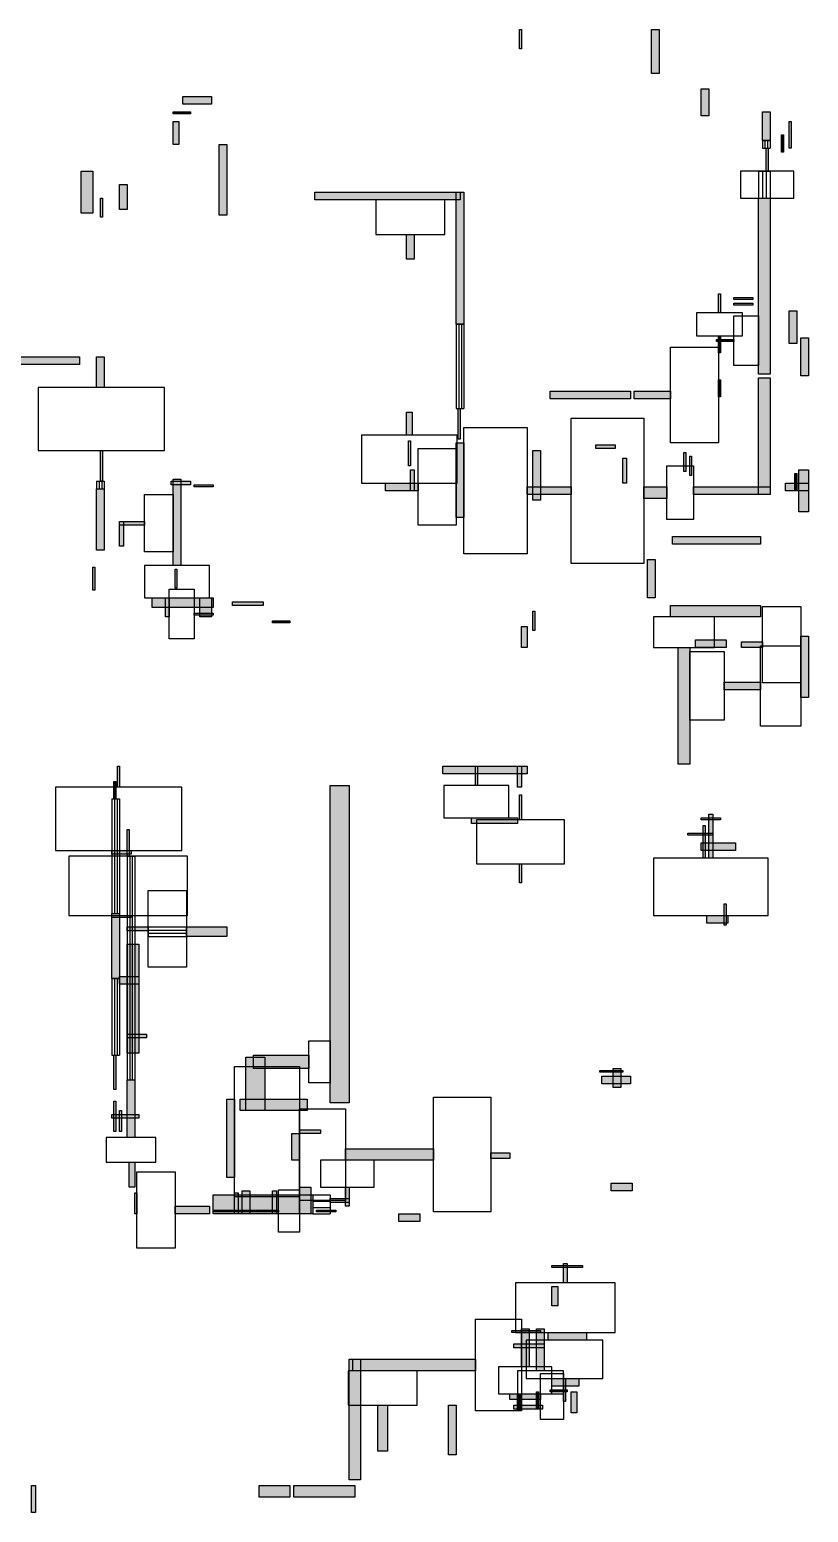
# Model space of a CAD drawing. Header units: centimetres. Extents: x 6 to 3712, y 30 to 3172.
# Drawn here: x 2186 to 3712, y 82 to 2989 of the extents above; entities that cross this region are included whole.
import ezdxf

# ---------------------------------------------------------------- set-up
doc = ezdxf.new("R2010")
doc.units = ezdxf.units.CM
for name, color, linetype in [('DOORZONE', 2, 'Continuous'), ('WALL', 7, 'Continuous'), ('WINDOW', 5, 'Continuous')]:
    doc.layers.add(name, color=color, linetype=linetype)

msp = doc.modelspace()

# ---------------------------------------------------------------- hatches: boundary and pattern name
at = {"layer": 'WALL'}
h = msp.add_hatch(color=256, dxfattribs=at)
h.dxf.hatch_style = 1
h.paths.add_polyline_path([(3146.25, 2988.75), (3150, 2988.75), (3150, 2951.25), (3146.25, 2951.25)])
h = msp.add_hatch(color=256, dxfattribs=at)
h.dxf.hatch_style = 1
h.paths.add_polyline_path([(3405, 2988.75), (3420, 2988.75), (3420, 2902.5), (3405, 2902.5)])
h = msp.add_hatch(color=256, dxfattribs=at)
h.dxf.hatch_style = 1
h.paths.add_polyline_path([(2486.25, 2857.5), (2542.5, 2857.5), (2542.5, 2842.5), (2486.25, 2842.5)])
h = msp.add_hatch(color=256, dxfattribs=at)
h.dxf.hatch_style = 1
h.paths.add_polyline_path([(3502.5, 2872.5), (3517.5, 2872.5), (3517.5, 2820), (3502.5, 2820)])
h = msp.add_hatch(color=256, dxfattribs=at)
h.dxf.hatch_style = 1
h.paths.add_polyline_path([(2467.5, 2827.5), (2501.25, 2827.5), (2501.25, 2823.75), (2467.5, 2823.75)])
h = msp.add_hatch(color=256, dxfattribs=at)
h.dxf.hatch_style = 1
h.paths.add_polyline_path([(3622.5, 2827.5), (3637.5, 2827.5), (3637.5, 2771.25), (3622.5, 2771.25)])
h = msp.add_hatch(color=256, dxfattribs=at)
h.dxf.hatch_style = 1
h.paths.add_polyline_path([(2467.5, 2808.75), (2478.75, 2808.75), (2478.75, 2763.75), (2467.5, 2763.75)])
h = msp.add_hatch(color=256, dxfattribs=at)
h.dxf.hatch_style = 1
h.paths.add_polyline_path([(3675, 2808.75), (3678.75, 2808.75), (3678.75, 2756.25), (3675, 2756.25)])
h = msp.add_hatch(color=256, dxfattribs=at)
h.dxf.hatch_style = 1
h.paths.add_polyline_path([(2557.5, 2763.75), (2572.5, 2763.75), (2572.5, 2625), (2557.5, 2625)])
h = msp.add_hatch(color=256, dxfattribs=at)
h.dxf.hatch_style = 1
h.paths.add_polyline_path([(3660, 2782.5), (3663.75, 2782.5), (3663.75, 2748.75), (3660, 2748.75)])
h = msp.add_hatch(color=256, dxfattribs=at)
h.dxf.hatch_style = 1
h.paths.add_polyline_path([(3630, 2756.25), (3633.75, 2756.25), (3633.75, 2711.25), (3630, 2711.25)])
h = msp.add_hatch(color=256, dxfattribs=at)
h.dxf.hatch_style = 1
h.paths.add_polyline_path([(2287.5, 2711.25), (2310, 2711.25), (2310, 2628.75), (2287.5, 2628.75)])
h = msp.add_hatch(color=256, dxfattribs=at)
h.dxf.hatch_style = 1
h.paths.add_polyline_path([(2362.5, 2685), (2377.5, 2685), (2377.5, 2636.25), (2362.5, 2636.25)])
h = msp.add_hatch(color=256, dxfattribs=at)
h.dxf.hatch_style = 1
h.paths.add_polyline_path([(2325, 2658.75), (2328.75, 2658.75), (2328.75, 2621.25), (2325, 2621.25)])
h = msp.add_hatch(color=256, dxfattribs=at)
h.dxf.hatch_style = 1
h.paths.add_polyline_path([(2745, 2670), (3030, 2670), (3030, 2655), (2745, 2655)])
h = msp.add_hatch(color=256, dxfattribs=at)
h.dxf.hatch_style = 1
h.paths.add_polyline_path([(3022.5, 2670), (3037.5, 2670), (3037.5, 2411.25), (3022.5, 2411.25)])
h = msp.add_hatch(color=256, dxfattribs=at)
h.dxf.hatch_style = 1
h.paths.add_polyline_path([(3615, 2658.75), (3637.5, 2658.75), (3637.5, 2313.75), (3615, 2313.75)])
h = msp.add_hatch(color=256, dxfattribs=at)
h.dxf.hatch_style = 1
h.paths.add_polyline_path([(2925, 2587.5), (2940, 2587.5), (2940, 2538.75), (2925, 2538.75)])
h = msp.add_hatch(color=256, dxfattribs=at)
h.dxf.hatch_style = 1
h.paths.add_polyline_path([(3536.25, 2471.25), (3540, 2471.25), (3540, 2433.75), (3536.25, 2433.75)])
h = msp.add_hatch(color=256, dxfattribs=at)
h.dxf.hatch_style = 1
h.paths.add_polyline_path([(3566.25, 2463.75), (3603.75, 2463.75), (3603.75, 2460), (3566.25, 2460)])
h = msp.add_hatch(color=256, dxfattribs=at)
h.dxf.hatch_style = 1
h.paths.add_polyline_path([(3566.25, 2452.5), (3603.75, 2452.5), (3603.75, 2448.75), (3566.25, 2448.75)])
h = msp.add_hatch(color=256, dxfattribs=at)
h.dxf.hatch_style = 1
h.paths.add_polyline_path([(3675, 2437.5), (3690, 2437.5), (3690, 2373.75), (3675, 2373.75)])
h = msp.add_hatch(color=256, dxfattribs=at)
h.dxf.hatch_style = 1
h.paths.add_polyline_path([(3536.25, 2388.75), (3540, 2388.75), (3540, 2355), (3536.25, 2355)])
h = msp.add_hatch(color=256, dxfattribs=at)
h.dxf.hatch_style = 1
h.paths.add_polyline_path([(3697.5, 2385), (3712.5, 2385), (3712.5, 2310), (3697.5, 2310)])
h = msp.add_hatch(color=256, dxfattribs=at)
h.dxf.hatch_style = 1
h.paths.add_polyline_path([(3532.5, 2381.25), (3566.25, 2381.25), (3566.25, 2377.5), (3532.5, 2377.5)])
h = msp.add_hatch(color=256, dxfattribs=at)
h.dxf.hatch_style = 1
h.paths.add_polyline_path([(2126.25, 2347.5), (2283.75, 2347.5), (2283.75, 2332.5), (2126.25, 2332.5)])
h = msp.add_hatch(color=256, dxfattribs=at)
h.dxf.hatch_style = 1
h.paths.add_polyline_path([(2317.5, 2347.5), (2332.5, 2347.5), (2332.5, 2287.5), (2317.5, 2287.5)])
h = msp.add_hatch(color=256, dxfattribs=at)
h.dxf.hatch_style = 1
h.paths.add_polyline_path([(3536.25, 2302.5), (3540, 2302.5), (3540, 2268.75), (3536.25, 2268.75)])
h = msp.add_hatch(color=256, dxfattribs=at)
h.dxf.hatch_style = 1
h.paths.add_polyline_path([(3615, 2306.25), (3637.5, 2306.25), (3637.5, 2077.5), (3615, 2077.5)])
h = msp.add_hatch(color=256, dxfattribs=at)
h.dxf.hatch_style = 1
h.paths.add_polyline_path([(3206.25, 2280), (3363.75, 2280), (3363.75, 2265), (3206.25, 2265)])
h = msp.add_hatch(color=256, dxfattribs=at)
h.dxf.hatch_style = 1
h.paths.add_polyline_path([(3371.25, 2280), (3442.5, 2280), (3442.5, 2265), (3371.25, 2265)])
h = msp.add_hatch(color=256, dxfattribs=at)
h.dxf.hatch_style = 1
h.paths.add_polyline_path([(2925, 2238.75), (2936.25, 2238.75), (2936.25, 2193.75), (2925, 2193.75)])
h = msp.add_hatch(color=256, dxfattribs=at)
h.dxf.hatch_style = 1
h.paths.add_polyline_path([(3026.25, 2246.25), (3030, 2246.25), (3030, 2186.25), (3026.25, 2186.25)])
h = msp.add_hatch(color=256, dxfattribs=at)
h.dxf.hatch_style = 1
h.paths.add_polyline_path([(2928.75, 2182.5), (2932.5, 2182.5), (2932.5, 2133.75), (2928.75, 2133.75)])
h = msp.add_hatch(color=256, dxfattribs=at)
h.dxf.hatch_style = 1
h.paths.add_polyline_path([(2325, 2163.75), (2328.75, 2163.75), (2328.75, 2103.75), (2325, 2103.75)])
h = msp.add_hatch(color=256, dxfattribs=at)
h.dxf.hatch_style = 1
h.paths.add_polyline_path([(3022.5, 2178.75), (3037.5, 2178.75), (3037.5, 2032.5), (3022.5, 2032.5)])
h = msp.add_hatch(color=256, dxfattribs=at)
h.dxf.hatch_style = 1
h.paths.add_polyline_path([(3172.5, 2163.75), (3187.5, 2163.75), (3187.5, 2066.25), (3172.5, 2066.25)])
h = msp.add_hatch(color=256, dxfattribs=at)
h.dxf.hatch_style = 1
h.paths.add_polyline_path([(3296.25, 2175), (3333.75, 2175), (3333.75, 2167.5), (3296.25, 2167.5)])
h = msp.add_hatch(color=256, dxfattribs=at)
h.dxf.hatch_style = 1
h.paths.add_polyline_path([(3468.75, 2160), (3472.5, 2160), (3472.5, 2122.5), (3468.75, 2122.5)])
h = msp.add_hatch(color=256, dxfattribs=at)
h.dxf.hatch_style = 1
h.paths.add_polyline_path([(3480, 2152.5), (3483.75, 2152.5), (3483.75, 2115), (3480, 2115)])
h = msp.add_hatch(color=256, dxfattribs=at)
h.dxf.hatch_style = 1
h.paths.add_polyline_path([(2932.5, 2126.25), (2940, 2126.25), (2940, 2085), (2932.5, 2085)])
h = msp.add_hatch(color=256, dxfattribs=at)
h.dxf.hatch_style = 1
h.paths.add_polyline_path([(3348.75, 2148.75), (3356.25, 2148.75), (3356.25, 2100), (3348.75, 2100)])
h = msp.add_hatch(color=256, dxfattribs=at)
h.dxf.hatch_style = 1
h.paths.add_polyline_path([(3693.75, 2126.25), (3712.5, 2126.25), (3712.5, 2043.75), (3693.75, 2043.75)])
h = msp.add_hatch(color=256, dxfattribs=at)
h.dxf.hatch_style = 1
h.paths.add_polyline_path([(2463.75, 2103.75), (2501.25, 2103.75), (2501.25, 2096.25), (2463.75, 2096.25)])
h = msp.add_hatch(color=256, dxfattribs=at)
h.dxf.hatch_style = 1
h.paths.add_polyline_path([(2467.5, 2107.5), (2482.5, 2107.5), (2482.5, 1938.75), (2467.5, 1938.75)])
h = msp.add_hatch(color=256, dxfattribs=at)
h.dxf.hatch_style = 1
h.paths.add_polyline_path([(2508.75, 2096.25), (2546.25, 2096.25), (2546.25, 2092.5), (2508.75, 2092.5)])
h = msp.add_hatch(color=256, dxfattribs=at)
h.dxf.hatch_style = 1
h.paths.add_polyline_path([(2883.75, 2100), (2947.5, 2100), (2947.5, 2085), (2883.75, 2085)])
h = msp.add_hatch(color=256, dxfattribs=at)
h.dxf.hatch_style = 1
h.paths.add_polyline_path([(3161.25, 2092.5), (3247.5, 2092.5), (3247.5, 2077.5), (3161.25, 2077.5)])
h = msp.add_hatch(color=256, dxfattribs=at)
h.dxf.hatch_style = 1
h.paths.add_polyline_path([(3390, 2092.5), (3435, 2092.5), (3435, 2070), (3390, 2070)])
h = msp.add_hatch(color=256, dxfattribs=at)
h.dxf.hatch_style = 1
h.paths.add_polyline_path([(3487.5, 2092.5), (3637.5, 2092.5), (3637.5, 2077.5), (3487.5, 2077.5)])
h = msp.add_hatch(color=256, dxfattribs=at)
h.dxf.hatch_style = 1
h.paths.add_polyline_path([(3667.5, 2100), (3712.5, 2100), (3712.5, 2085), (3667.5, 2085)])
h = msp.add_hatch(color=256, dxfattribs=at)
h.dxf.hatch_style = 1
h.paths.add_polyline_path([(3686.25, 2118.75), (3690, 2118.75), (3690, 2085), (3686.25, 2085)])
h = msp.add_hatch(color=256, dxfattribs=at)
h.dxf.hatch_style = 1
h.paths.add_polyline_path([(2317.5, 2088.75), (2332.5, 2088.75), (2332.5, 1968.75), (2317.5, 1968.75)])
h = msp.add_hatch(color=256, dxfattribs=at)
h.dxf.hatch_style = 1
h.paths.add_polyline_path([(2362.5, 2025), (2411.25, 2025), (2411.25, 2017.5), (2362.5, 2017.5)])
h = msp.add_hatch(color=256, dxfattribs=at)
h.dxf.hatch_style = 1
h.paths.add_polyline_path([(2362.5, 2025), (2370, 2025), (2370, 1976.25), (2362.5, 1976.25)])
h = msp.add_hatch(color=256, dxfattribs=at)
h.dxf.hatch_style = 1
h.paths.add_polyline_path([(3446.25, 1995), (3618.75, 1995), (3618.75, 1980), (3446.25, 1980)])
h = msp.add_hatch(color=256, dxfattribs=at)
h.dxf.hatch_style = 1
h.paths.add_polyline_path([(3397.5, 1950), (3412.5, 1950), (3412.5, 1875), (3397.5, 1875)])
h = msp.add_hatch(color=256, dxfattribs=at)
h.dxf.hatch_style = 1
h.paths.add_polyline_path([(2310, 1935), (2313.75, 1935), (2313.75, 1890), (2310, 1890)])
h = msp.add_hatch(color=256, dxfattribs=at)
h.dxf.hatch_style = 1
h.paths.add_polyline_path([(2471.25, 1931.25), (2475, 1931.25), (2475, 1893.75), (2471.25, 1893.75)])
h = msp.add_hatch(color=256, dxfattribs=at)
h.dxf.hatch_style = 1
h.paths.add_polyline_path([(2426.25, 1875), (2546.25, 1875), (2546.25, 1856.25), (2426.25, 1856.25)])
h = msp.add_hatch(color=256, dxfattribs=at)
h.dxf.hatch_style = 1
h.paths.add_polyline_path([(2452.5, 1875), (2460, 1875), (2460, 1837.5), (2452.5, 1837.5)])
h = msp.add_hatch(color=256, dxfattribs=at)
h.dxf.hatch_style = 1
h.paths.add_polyline_path([(2520, 1875), (2542.5, 1875), (2542.5, 1837.5), (2520, 1837.5)])
h = msp.add_hatch(color=256, dxfattribs=at)
h.dxf.hatch_style = 1
h.paths.add_polyline_path([(2583.75, 1867.5), (2643.75, 1867.5), (2643.75, 1860), (2583.75, 1860)])
h = msp.add_hatch(color=256, dxfattribs=at)
h.dxf.hatch_style = 1
h.paths.add_polyline_path([(3442.5, 1860), (3618.75, 1860), (3618.75, 1837.5), (3442.5, 1837.5)])
h = msp.add_hatch(color=256, dxfattribs=at)
h.dxf.hatch_style = 1
h.paths.add_polyline_path([(2508.75, 1845), (2546.25, 1845), (2546.25, 1841.25), (2508.75, 1841.25)])
h = msp.add_hatch(color=256, dxfattribs=at)
h.dxf.hatch_style = 1
h.paths.add_polyline_path([(3172.5, 1848.75), (3176.25, 1848.75), (3176.25, 1811.25), (3172.5, 1811.25)])
h = msp.add_hatch(color=256, dxfattribs=at)
h.dxf.hatch_style = 1
h.paths.add_polyline_path([(2662.5, 1830), (2696.25, 1830), (2696.25, 1826.25), (2662.5, 1826.25)])
h = msp.add_hatch(color=256, dxfattribs=at)
h.dxf.hatch_style = 1
h.paths.add_polyline_path([(3150, 1818.75), (3161.25, 1818.75), (3161.25, 1777.5), (3150, 1777.5)])
h = msp.add_hatch(color=256, dxfattribs=at)
h.dxf.hatch_style = 1
h.paths.add_polyline_path([(3457.5, 1777.5), (3480, 1777.5), (3480, 1548.75), (3457.5, 1548.75)])
h = msp.add_hatch(color=256, dxfattribs=at)
h.dxf.hatch_style = 1
h.paths.add_polyline_path([(3491.25, 1792.5), (3551.25, 1792.5), (3551.25, 1777.5), (3491.25, 1777.5)])
h = msp.add_hatch(color=256, dxfattribs=at)
h.dxf.hatch_style = 1
h.paths.add_polyline_path([(3581.25, 1788.75), (3622.5, 1788.75), (3622.5, 1777.5), (3581.25, 1777.5)])
h = msp.add_hatch(color=256, dxfattribs=at)
h.dxf.hatch_style = 1
h.paths.add_polyline_path([(3697.5, 1800), (3712.5, 1800), (3712.5, 1680), (3697.5, 1680)])
h = msp.add_hatch(color=256, dxfattribs=at)
h.dxf.hatch_style = 1
h.paths.add_polyline_path([(3547.5, 1710), (3618.75, 1710), (3618.75, 1695), (3547.5, 1695)])
h = msp.add_hatch(color=256, dxfattribs=at)
h.dxf.hatch_style = 1
h.paths.add_polyline_path([(2358.75, 1545), (2362.5, 1545), (2362.5, 1503.75), (2358.75, 1503.75)])
h = msp.add_hatch(color=256, dxfattribs=at)
h.dxf.hatch_style = 1
h.paths.add_polyline_path([(2996.25, 1545), (3161.25, 1545), (3161.25, 1530), (2996.25, 1530)])
h = msp.add_hatch(color=256, dxfattribs=at)
h.dxf.hatch_style = 1
h.paths.add_polyline_path([(3060, 1545), (3063.75, 1545), (3063.75, 1507.5), (3060, 1507.5)])
h = msp.add_hatch(color=256, dxfattribs=at)
h.dxf.hatch_style = 1
h.paths.add_polyline_path([(3142.5, 1545), (3150, 1545), (3150, 1503.75), (3142.5, 1503.75)])
h = msp.add_hatch(color=256, dxfattribs=at)
h.dxf.hatch_style = 1
h.paths.add_polyline_path([(2351.25, 1515), (2355, 1515), (2355, 1481.25), (2351.25, 1481.25)])
h = msp.add_hatch(color=256, dxfattribs=at)
h.dxf.hatch_style = 1
h.paths.add_polyline_path([(2775, 1507.5), (2812.5, 1507.5), (2812.5, 885), (2775, 885)])
h = msp.add_hatch(color=256, dxfattribs=at)
h.dxf.hatch_style = 1
h.paths.add_polyline_path([(3146.25, 1488.75), (3150, 1488.75), (3150, 1440), (3146.25, 1440)])
h = msp.add_hatch(color=256, dxfattribs=at)
h.dxf.hatch_style = 1
h.paths.add_polyline_path([(3052.5, 1443.75), (3142.5, 1443.75), (3142.5, 1432.5), (3052.5, 1432.5)])
h = msp.add_hatch(color=256, dxfattribs=at)
h.dxf.hatch_style = 1
h.paths.add_polyline_path([(3502.5, 1443.75), (3540, 1443.75), (3540, 1440), (3502.5, 1440)])
h = msp.add_hatch(color=256, dxfattribs=at)
h.dxf.hatch_style = 1
h.paths.add_polyline_path([(3506.25, 1428.75), (3510, 1428.75), (3510, 1365), (3506.25, 1365)])
h = msp.add_hatch(color=256, dxfattribs=at)
h.dxf.hatch_style = 1
h.paths.add_polyline_path([(3517.5, 1451.25), (3525, 1451.25), (3525, 1365), (3517.5, 1365)])
h = msp.add_hatch(color=256, dxfattribs=at)
h.dxf.hatch_style = 1
h.paths.add_polyline_path([(2377.5, 1421.25), (2381.25, 1421.25), (2381.25, 1368.75), (2377.5, 1368.75)])
h = msp.add_hatch(color=256, dxfattribs=at)
h.dxf.hatch_style = 1
h.paths.add_polyline_path([(3476.25, 1413.75), (3525, 1413.75), (3525, 1410), (3476.25, 1410)])
h = msp.add_hatch(color=256, dxfattribs=at)
h.dxf.hatch_style = 1
h.paths.add_polyline_path([(3502.5, 1395), (3570, 1395), (3570, 1380), (3502.5, 1380)])
h = msp.add_hatch(color=256, dxfattribs=at)
h.dxf.hatch_style = 1
h.paths.add_polyline_path([(2347.5, 1380), (2385, 1380), (2385, 1372.5), (2347.5, 1372.5)])
h = msp.add_hatch(color=256, dxfattribs=at)
h.dxf.hatch_style = 1
h.paths.add_polyline_path([(3146.25, 1353.75), (3150, 1353.75), (3150, 1316.25), (3146.25, 1316.25)])
h = msp.add_hatch(color=256, dxfattribs=at)
h.dxf.hatch_style = 1
h.paths.add_polyline_path([(2347.5, 1256.25), (2362.5, 1256.25), (2362.5, 1128.75), (2347.5, 1128.75)])
h = msp.add_hatch(color=256, dxfattribs=at)
h.dxf.hatch_style = 1
h.paths.add_polyline_path([(2347.5, 1252.5), (2385, 1252.5), (2385, 1248.75), (2347.5, 1248.75)])
h = msp.add_hatch(color=256, dxfattribs=at)
h.dxf.hatch_style = 1
h.paths.add_polyline_path([(3513.75, 1252.5), (3555, 1252.5), (3555, 1237.5), (3513.75, 1237.5)])
h = msp.add_hatch(color=256, dxfattribs=at)
h.dxf.hatch_style = 1
h.paths.add_polyline_path([(3547.5, 1275), (3551.25, 1275), (3551.25, 1233.75), (3547.5, 1233.75)])
h = msp.add_hatch(color=256, dxfattribs=at)
h.dxf.hatch_style = 1
h.paths.add_polyline_path([(2377.5, 1230), (2418.75, 1230), (2418.75, 1222.5), (2377.5, 1222.5)])
h = msp.add_hatch(color=256, dxfattribs=at)
h.dxf.hatch_style = 1
h.paths.add_polyline_path([(2493.75, 1230), (2572.5, 1230), (2572.5, 1211.25), (2493.75, 1211.25)])
h = msp.add_hatch(color=256, dxfattribs=at)
h.dxf.hatch_style = 1
h.paths.add_polyline_path([(2377.5, 1196.25), (2400, 1196.25), (2400, 982.5), (2377.5, 982.5)])
h = msp.add_hatch(color=256, dxfattribs=at)
h.dxf.hatch_style = 1
h.paths.add_polyline_path([(2362.5, 1132.5), (2400, 1132.5), (2400, 1117.5), (2362.5, 1117.5)])
h = msp.add_hatch(color=256, dxfattribs=at)
h.dxf.hatch_style = 1
h.paths.add_polyline_path([(2377.5, 1020), (2415, 1020), (2415, 1012.5), (2377.5, 1012.5)])
h = msp.add_hatch(color=256, dxfattribs=at)
h.dxf.hatch_style = 1
h.paths.add_polyline_path([(2351.25, 978.75), (2355, 978.75), (2355, 911.25), (2351.25, 911.25)])
h = msp.add_hatch(color=256, dxfattribs=at)
h.dxf.hatch_style = 1
h.paths.add_polyline_path([(2610, 975), (2647.5, 975), (2647.5, 870), (2610, 870)])
h = msp.add_hatch(color=256, dxfattribs=at)
h.dxf.hatch_style = 1
h.paths.add_polyline_path([(2625, 978.75), (2733.75, 978.75), (2733.75, 952.5), (2625, 952.5)])
h = msp.add_hatch(color=256, dxfattribs=at)
h.dxf.hatch_style = 1
h.paths.add_polyline_path([(2377.5, 930), (2392.5, 930), (2392.5, 817.5), (2377.5, 817.5)])
h = msp.add_hatch(color=256, dxfattribs=at)
h.dxf.hatch_style = 1
h.paths.add_polyline_path([(3303.75, 948.75), (3348.75, 948.75), (3348.75, 945), (3303.75, 945)])
h = msp.add_hatch(color=256, dxfattribs=at)
h.dxf.hatch_style = 1
h.paths.add_polyline_path([(3307.5, 937.5), (3363.75, 937.5), (3363.75, 922.5), (3307.5, 922.5)])
h = msp.add_hatch(color=256, dxfattribs=at)
h.dxf.hatch_style = 1
h.paths.add_polyline_path([(3330, 952.5), (3345, 952.5), (3345, 915), (3330, 915)])
h = msp.add_hatch(color=256, dxfattribs=at)
h.dxf.hatch_style = 1
h.paths.add_polyline_path([(2351.25, 888.75), (2355, 888.75), (2355, 828.75), (2351.25, 828.75)])
h = msp.add_hatch(color=256, dxfattribs=at)
h.dxf.hatch_style = 1
h.paths.add_polyline_path([(2572.5, 892.5), (2587.5, 892.5), (2587.5, 738.75), (2572.5, 738.75)])
h = msp.add_hatch(color=256, dxfattribs=at)
h.dxf.hatch_style = 1
h.paths.add_polyline_path([(2598.75, 892.5), (2730, 892.5), (2730, 870), (2598.75, 870)])
h = msp.add_hatch(color=256, dxfattribs=at)
h.dxf.hatch_style = 1
h.paths.add_polyline_path([(2347.5, 862.5), (2400, 862.5), (2400, 855), (2347.5, 855)])
h = msp.add_hatch(color=256, dxfattribs=at)
h.dxf.hatch_style = 1
h.paths.add_polyline_path([(2362.5, 870), (2366.25, 870), (2366.25, 828.75), (2362.5, 828.75)])
h = msp.add_hatch(color=256, dxfattribs=at)
h.dxf.hatch_style = 1
h.paths.add_polyline_path([(2700, 825), (2715, 825), (2715, 772.5), (2700, 772.5)])
h = msp.add_hatch(color=256, dxfattribs=at)
h.dxf.hatch_style = 1
h.paths.add_polyline_path([(2715, 832.5), (2756.25, 832.5), (2756.25, 825), (2715, 825)])
h = msp.add_hatch(color=256, dxfattribs=at)
h.dxf.hatch_style = 1
h.paths.add_polyline_path([(2805, 795), (2977.5, 795), (2977.5, 772.5), (2805, 772.5)])
h = msp.add_hatch(color=256, dxfattribs=at)
h.dxf.hatch_style = 1
h.paths.add_polyline_path([(3090, 787.5), (3127.5, 787.5), (3127.5, 776.25), (3090, 776.25)])
h = msp.add_hatch(color=256, dxfattribs=at)
h.dxf.hatch_style = 1
h.paths.add_polyline_path([(2381.25, 768.75), (2392.5, 768.75), (2392.5, 720), (2381.25, 720)])
h = msp.add_hatch(color=256, dxfattribs=at)
h.dxf.hatch_style = 1
h.paths.add_polyline_path([(3326.25, 727.5), (3367.5, 727.5), (3367.5, 712.5), (3326.25, 712.5)])
h = msp.add_hatch(color=256, dxfattribs=at)
h.dxf.hatch_style = 1
h.paths.add_polyline_path([(2392.5, 708.75), (2396.25, 708.75), (2396.25, 667.5), (2392.5, 667.5)])
h = msp.add_hatch(color=256, dxfattribs=at)
h.dxf.hatch_style = 1
h.paths.add_polyline_path([(2546.25, 705), (2741.25, 705), (2741.25, 667.5), (2546.25, 667.5)])
h = msp.add_hatch(color=256, dxfattribs=at)
h.dxf.hatch_style = 1
h.paths.add_polyline_path([(2587.5, 708.75), (2595, 708.75), (2595, 667.5), (2587.5, 667.5)])
h = msp.add_hatch(color=256, dxfattribs=at)
h.dxf.hatch_style = 1
h.paths.add_polyline_path([(2602.5, 712.5), (2617.5, 712.5), (2617.5, 667.5), (2602.5, 667.5)])
h = msp.add_hatch(color=256, dxfattribs=at)
h.dxf.hatch_style = 1
h.paths.add_polyline_path([(2662.5, 712.5), (2670, 712.5), (2670, 667.5), (2662.5, 667.5)])
h = msp.add_hatch(color=256, dxfattribs=at)
h.dxf.hatch_style = 1
h.paths.add_polyline_path([(2715, 720), (2737.5, 720), (2737.5, 667.5), (2715, 667.5)])
h = msp.add_hatch(color=256, dxfattribs=at)
h.dxf.hatch_style = 1
h.paths.add_polyline_path([(2775, 697.5), (2812.5, 697.5), (2812.5, 690), (2775, 690)])
h = msp.add_hatch(color=256, dxfattribs=at)
h.dxf.hatch_style = 1
h.paths.add_polyline_path([(2805, 720), (2812.5, 720), (2812.5, 682.5), (2805, 682.5)])
h = msp.add_hatch(color=256, dxfattribs=at)
h.dxf.hatch_style = 1
h.paths.add_polyline_path([(2471.25, 682.5), (2538.75, 682.5), (2538.75, 667.5), (2471.25, 667.5)])
h = msp.add_hatch(color=256, dxfattribs=at)
h.dxf.hatch_style = 1
h.paths.add_polyline_path([(2546.25, 675), (2673.75, 675), (2673.75, 671.25), (2546.25, 671.25)])
h = msp.add_hatch(color=256, dxfattribs=at)
h.dxf.hatch_style = 1
h.paths.add_polyline_path([(2748.75, 675), (2786.25, 675), (2786.25, 671.25), (2748.75, 671.25)])
h = msp.add_hatch(color=256, dxfattribs=at)
h.dxf.hatch_style = 1
h.paths.add_polyline_path([(2910, 667.5), (2951.25, 667.5), (2951.25, 652.5), (2910, 652.5)])
h = msp.add_hatch(color=256, dxfattribs=at)
h.dxf.hatch_style = 1
h.paths.add_polyline_path([(3210, 566.25), (3270, 566.25), (3270, 562.5), (3210, 562.5)])
h = msp.add_hatch(color=256, dxfattribs=at)
h.dxf.hatch_style = 1
h.paths.add_polyline_path([(3232.5, 570), (3240, 570), (3240, 532.5), (3232.5, 532.5)])
h = msp.add_hatch(color=256, dxfattribs=at)
h.dxf.hatch_style = 1
h.paths.add_polyline_path([(3210, 525), (3221.25, 525), (3221.25, 487.5), (3210, 487.5)])
h = msp.add_hatch(color=256, dxfattribs=at)
h.dxf.hatch_style = 1
h.paths.add_polyline_path([(3131.25, 438.75), (3187.5, 438.75), (3187.5, 435), (3131.25, 435)])
h = msp.add_hatch(color=256, dxfattribs=at)
h.dxf.hatch_style = 1
h.paths.add_polyline_path([(3150, 442.5), (3165, 442.5), (3165, 367.5), (3150, 367.5)])
h = msp.add_hatch(color=256, dxfattribs=at)
h.dxf.hatch_style = 1
h.paths.add_polyline_path([(3180, 442.5), (3195, 442.5), (3195, 360), (3180, 360)])
h = msp.add_hatch(color=256, dxfattribs=at)
h.dxf.hatch_style = 1
h.paths.add_polyline_path([(3135, 412.5), (3195, 412.5), (3195, 405), (3135, 405)])
h = msp.add_hatch(color=256, dxfattribs=at)
h.dxf.hatch_style = 1
h.paths.add_polyline_path([(3202.5, 435), (3277.5, 435), (3277.5, 420), (3202.5, 420)])
h = msp.add_hatch(color=256, dxfattribs=at)
h.dxf.hatch_style = 1
h.paths.add_polyline_path([(2812.5, 382.5), (2835, 382.5), (2835, 146.25), (2812.5, 146.25)])
h = msp.add_hatch(color=256, dxfattribs=at)
h.dxf.hatch_style = 1
h.paths.add_polyline_path([(2820, 382.5), (3060, 382.5), (3060, 360), (2820, 360)])
h = msp.add_hatch(color=256, dxfattribs=at)
h.dxf.hatch_style = 1
h.paths.add_polyline_path([(3206.25, 322.5), (3240, 322.5), (3240, 318.75), (3206.25, 318.75)])
h = msp.add_hatch(color=256, dxfattribs=at)
h.dxf.hatch_style = 1
h.paths.add_polyline_path([(3210, 345), (3262.5, 345), (3262.5, 330), (3210, 330)])
h = msp.add_hatch(color=256, dxfattribs=at)
h.dxf.hatch_style = 1
h.paths.add_polyline_path([(3232.5, 345), (3236.25, 345), (3236.25, 300), (3232.5, 300)])
h = msp.add_hatch(color=256, dxfattribs=at)
h.dxf.hatch_style = 1
h.paths.add_polyline_path([(2868.75, 292.5), (2887.5, 292.5), (2887.5, 202.5), (2868.75, 202.5)])
h = msp.add_hatch(color=256, dxfattribs=at)
h.dxf.hatch_style = 1
h.paths.add_polyline_path([(3007.5, 292.5), (3022.5, 292.5), (3022.5, 195), (3007.5, 195)])
h = msp.add_hatch(color=256, dxfattribs=at)
h.dxf.hatch_style = 1
h.paths.add_polyline_path([(3127.5, 315), (3187.5, 315), (3187.5, 303.75), (3127.5, 303.75)])
h = msp.add_hatch(color=256, dxfattribs=at)
h.dxf.hatch_style = 1
h.paths.add_polyline_path([(3135, 292.5), (3191.25, 292.5), (3191.25, 285), (3135, 285)])
h = msp.add_hatch(color=256, dxfattribs=at)
h.dxf.hatch_style = 1
h.paths.add_polyline_path([(3142.5, 315), (3150, 315), (3150, 281.25), (3142.5, 281.25)])
h = msp.add_hatch(color=256, dxfattribs=at)
h.dxf.hatch_style = 1
h.paths.add_polyline_path([(3180, 318.75), (3183.75, 318.75), (3183.75, 285), (3180, 285)])
h = msp.add_hatch(color=256, dxfattribs=at)
h.dxf.hatch_style = 1
h.paths.add_polyline_path([(3247.5, 318.75), (3258.75, 318.75), (3258.75, 277.5), (3247.5, 277.5)])
h = msp.add_hatch(color=256, dxfattribs=at)
h.dxf.hatch_style = 1
h.paths.add_polyline_path([(2190, 135), (2197.5, 135), (2197.5, 82.5), (2190, 82.5)])
h = msp.add_hatch(color=256, dxfattribs=at)
h.dxf.hatch_style = 1
h.paths.add_polyline_path([(2636.25, 135), (2696.25, 135), (2696.25, 112.5), (2636.25, 112.5)])
h = msp.add_hatch(color=256, dxfattribs=at)
h.dxf.hatch_style = 1
h.paths.add_polyline_path([(2703.75, 135), (2823.75, 135), (2823.75, 112.5), (2703.75, 112.5)])

# ---------------------------------------------------------------- linework, layer by layer
at = {"layer": 'DOORZONE'}
for points in [[(3579.375, 2711.25), (3579.375, 2658.75), (3684.375, 2658.75), (3684.375, 2711.25)], [(2865, 2655), (2865, 2587.5), (3000, 2587.5), (3000, 2655)], [(3493.125, 2433.75), (3493.125, 2388.75), (3583.125, 2388.75), (3583.125, 2433.75)], [(3566.25, 2428.125), (3615, 2428.125), (3615, 2330.625), (3566.25, 2330.625)], [(3442.5, 2366.25), (3536.25, 2366.25), (3536.25, 2178.75), (3442.5, 2178.75)], [(2203.125, 2287.5), (2203.125, 2163.75), (2450.625, 2163.75), (2450.625, 2287.5)], [(3037.5, 2208.75), (3161.25, 2208.75), (3161.25, 1961.25), (3037.5, 1961.25)], [(3247.5, 2227.5), (3390, 2227.5), (3390, 1942.5), (3247.5, 1942.5)], [(2836.875, 2193.75), (2836.875, 2100), (3024.375, 2100), (3024.375, 2193.75)], [(2947.5, 2167.5), (3022.5, 2167.5), (3022.5, 2017.5), (2947.5, 2017.5)], [(3435, 2133.75), (3487.5, 2133.75), (3487.5, 2028.75), (3435, 2028.75)], [(2411.25, 2077.5), (2467.5, 2077.5), (2467.5, 1965), (2411.25, 1965)], [(2411.25, 1938.75), (2411.25, 1875), (2538.75, 1875), (2538.75, 1938.75)], [(2460, 1891.875), (2508.75, 1891.875), (2508.75, 1794.375), (2460, 1794.375)], [(3408.75, 1837.5), (3408.75, 1777.5), (3528.75, 1777.5), (3528.75, 1837.5)], [(3622.5, 1858.125), (3697.5, 1858.125), (3697.5, 1708.125), (3622.5, 1708.125)], [(3618.75, 1781.25), (3697.5, 1781.25), (3697.5, 1623.75), (3618.75, 1623.75)], [(3480, 1770), (3547.5, 1770), (3547.5, 1635), (3480, 1635)], [(2236.875, 1503.75), (2236.875, 1380), (2484.375, 1380), (2484.375, 1503.75)], [(2998.125, 1507.5), (2998.125, 1443.75), (3125.625, 1443.75), (3125.625, 1507.5)], [(3061.875, 1440), (3061.875, 1353.75), (3234.375, 1353.75), (3234.375, 1440)], [(2263.125, 1368.75), (2263.125, 1252.5), (2495.625, 1252.5), (2495.625, 1368.75)], [(3408.75, 1365), (3408.75, 1252.5), (3633.75, 1252.5), (3633.75, 1365)], [(2418.75, 1301.25), (2493.75, 1301.25), (2493.75, 1151.25), (2418.75, 1151.25)], [(2733.75, 1006.875), (2775, 1006.875), (2775, 924.375), (2733.75, 924.375)], [(2587.5, 956.25), (2715, 956.25), (2715, 701.25), (2587.5, 701.25)], [(2715, 873.75), (2805, 873.75), (2805, 693.75), (2715, 693.75)], [(2977.5, 896.25), (3090, 896.25), (3090, 671.25), (2977.5, 671.25)], [(2336.25, 817.5), (2336.25, 768.75), (2433.75, 768.75), (2433.75, 817.5)], [(2756.25, 772.5), (2756.25, 720), (2861.25, 720), (2861.25, 772.5)], [(2396.25, 750), (2471.25, 750), (2471.25, 600), (2396.25, 600)], [(2673.75, 714.375), (2715, 714.375), (2715, 631.875), (2673.75, 631.875)], [(3138.75, 532.5), (3138.75, 435), (3333.75, 435), (3333.75, 532.5)], [(3060, 461.25), (3150, 461.25), (3150, 281.25), (3060, 281.25)], [(3159.375, 420), (3159.375, 345), (3309.375, 345), (3309.375, 420)], [(2810.625, 360), (2810.625, 292.5), (2945.625, 292.5), (2945.625, 360)], [(3105, 367.5), (3105, 315), (3210, 315), (3210, 367.5)], [(3142.5, 360), (3142.5, 315), (3232.5, 315), (3232.5, 360)], [(3187.5, 354.375), (3232.5, 354.375), (3232.5, 264.375), (3187.5, 264.375)]]:
    msp.add_lwpolyline(points, close=True, dxfattribs=at)
at = {"layer": 'WALL'}
for points in [[(3146.25, 2988.75), (3150, 2988.75), (3150, 2951.25), (3146.25, 2951.25)], [(3405, 2988.75), (3420, 2988.75), (3420, 2902.5), (3405, 2902.5)], [(2486.25, 2857.5), (2542.5, 2857.5), (2542.5, 2842.5), (2486.25, 2842.5)], [(3502.5, 2872.5), (3517.5, 2872.5), (3517.5, 2820), (3502.5, 2820)], [(2467.5, 2827.5), (2501.25, 2827.5), (2501.25, 2823.75), (2467.5, 2823.75)], [(3622.5, 2827.5), (3637.5, 2827.5), (3637.5, 2771.25), (3622.5, 2771.25)], [(2467.5, 2808.75), (2478.75, 2808.75), (2478.75, 2763.75), (2467.5, 2763.75)], [(3675, 2808.75), (3678.75, 2808.75), (3678.75, 2756.25), (3675, 2756.25)], [(2557.5, 2763.75), (2572.5, 2763.75), (2572.5, 2625), (2557.5, 2625)], [(3660, 2782.5), (3663.75, 2782.5), (3663.75, 2748.75), (3660, 2748.75)], [(3630, 2756.25), (3633.75, 2756.25), (3633.75, 2711.25), (3630, 2711.25)], [(2287.5, 2711.25), (2310, 2711.25), (2310, 2628.75), (2287.5, 2628.75)], [(2362.5, 2685), (2377.5, 2685), (2377.5, 2636.25), (2362.5, 2636.25)], [(2325, 2658.75), (2328.75, 2658.75), (2328.75, 2621.25), (2325, 2621.25)], [(2745, 2670), (3030, 2670), (3030, 2655), (2745, 2655)], [(3022.5, 2670), (3037.5, 2670), (3037.5, 2411.25), (3022.5, 2411.25)], [(3615, 2658.75), (3637.5, 2658.75), (3637.5, 2313.75), (3615, 2313.75)], [(2925, 2587.5), (2940, 2587.5), (2940, 2538.75), (2925, 2538.75)], [(3536.25, 2471.25), (3540, 2471.25), (3540, 2433.75), (3536.25, 2433.75)], [(3566.25, 2463.75), (3603.75, 2463.75), (3603.75, 2460), (3566.25, 2460)], [(3566.25, 2452.5), (3603.75, 2452.5), (3603.75, 2448.75), (3566.25, 2448.75)], [(3675, 2437.5), (3690, 2437.5), (3690, 2373.75), (3675, 2373.75)], [(3536.25, 2388.75), (3540, 2388.75), (3540, 2355), (3536.25, 2355)], [(3697.5, 2385), (3712.5, 2385), (3712.5, 2310), (3697.5, 2310)], [(3532.5, 2381.25), (3566.25, 2381.25), (3566.25, 2377.5), (3532.5, 2377.5)], [(2126.25, 2347.5), (2283.75, 2347.5), (2283.75, 2332.5), (2126.25, 2332.5)], [(2317.5, 2347.5), (2332.5, 2347.5), (2332.5, 2287.5), (2317.5, 2287.5)], [(3536.25, 2302.5), (3540, 2302.5), (3540, 2268.75), (3536.25, 2268.75)], [(3615, 2306.25), (3637.5, 2306.25), (3637.5, 2077.5), (3615, 2077.5)], [(3206.25, 2280), (3363.75, 2280), (3363.75, 2265), (3206.25, 2265)], [(3371.25, 2280), (3442.5, 2280), (3442.5, 2265), (3371.25, 2265)], [(2925, 2238.75), (2936.25, 2238.75), (2936.25, 2193.75), (2925, 2193.75)], [(3026.25, 2246.25), (3030, 2246.25), (3030, 2186.25), (3026.25, 2186.25)], [(2928.75, 2182.5), (2932.5, 2182.5), (2932.5, 2133.75), (2928.75, 2133.75)], [(2325, 2163.75), (2328.75, 2163.75), (2328.75, 2103.75), (2325, 2103.75)], [(3022.5, 2178.75), (3037.5, 2178.75), (3037.5, 2032.5), (3022.5, 2032.5)], [(3172.5, 2163.75), (3187.5, 2163.75), (3187.5, 2066.25), (3172.5, 2066.25)], [(3296.25, 2175), (3333.75, 2175), (3333.75, 2167.5), (3296.25, 2167.5)], [(3468.75, 2160), (3472.5, 2160), (3472.5, 2122.5), (3468.75, 2122.5)], [(3480, 2152.5), (3483.75, 2152.5), (3483.75, 2115), (3480, 2115)], [(2932.5, 2126.25), (2940, 2126.25), (2940, 2085), (2932.5, 2085)], [(3348.75, 2148.75), (3356.25, 2148.75), (3356.25, 2100), (3348.75, 2100)], [(3693.75, 2126.25), (3712.5, 2126.25), (3712.5, 2043.75), (3693.75, 2043.75)], [(2463.75, 2103.75), (2501.25, 2103.75), (2501.25, 2096.25), (2463.75, 2096.25)], [(2467.5, 2107.5), (2482.5, 2107.5), (2482.5, 1938.75), (2467.5, 1938.75)], [(2508.75, 2096.25), (2546.25, 2096.25), (2546.25, 2092.5), (2508.75, 2092.5)], [(2883.75, 2100), (2947.5, 2100), (2947.5, 2085), (2883.75, 2085)], [(3161.25, 2092.5), (3247.5, 2092.5), (3247.5, 2077.5), (3161.25, 2077.5)], [(3390, 2092.5), (3435, 2092.5), (3435, 2070), (3390, 2070)], [(3487.5, 2092.5), (3637.5, 2092.5), (3637.5, 2077.5), (3487.5, 2077.5)], [(3667.5, 2100), (3712.5, 2100), (3712.5, 2085), (3667.5, 2085)], [(3686.25, 2118.75), (3690, 2118.75), (3690, 2085), (3686.25, 2085)], [(2317.5, 2088.75), (2332.5, 2088.75), (2332.5, 1968.75), (2317.5, 1968.75)], [(2362.5, 2025), (2411.25, 2025), (2411.25, 2017.5), (2362.5, 2017.5)], [(2362.5, 2025), (2370, 2025), (2370, 1976.25), (2362.5, 1976.25)], [(3446.25, 1995), (3618.75, 1995), (3618.75, 1980), (3446.25, 1980)], [(3397.5, 1950), (3412.5, 1950), (3412.5, 1875), (3397.5, 1875)], [(2310, 1935), (2313.75, 1935), (2313.75, 1890), (2310, 1890)], [(2471.25, 1931.25), (2475, 1931.25), (2475, 1893.75), (2471.25, 1893.75)], [(2426.25, 1875), (2546.25, 1875), (2546.25, 1856.25), (2426.25, 1856.25)], [(2452.5, 1875), (2460, 1875), (2460, 1837.5), (2452.5, 1837.5)], [(2520, 1875), (2542.5, 1875), (2542.5, 1837.5), (2520, 1837.5)], [(2583.75, 1867.5), (2643.75, 1867.5), (2643.75, 1860), (2583.75, 1860)], [(3442.5, 1860), (3618.75, 1860), (3618.75, 1837.5), (3442.5, 1837.5)], [(2508.75, 1845), (2546.25, 1845), (2546.25, 1841.25), (2508.75, 1841.25)], [(3172.5, 1848.75), (3176.25, 1848.75), (3176.25, 1811.25), (3172.5, 1811.25)], [(2662.5, 1830), (2696.25, 1830), (2696.25, 1826.25), (2662.5, 1826.25)], [(3150, 1818.75), (3161.25, 1818.75), (3161.25, 1777.5), (3150, 1777.5)], [(3457.5, 1777.5), (3480, 1777.5), (3480, 1548.75), (3457.5, 1548.75)], [(3491.25, 1792.5), (3551.25, 1792.5), (3551.25, 1777.5), (3491.25, 1777.5)], [(3581.25, 1788.75), (3622.5, 1788.75), (3622.5, 1777.5), (3581.25, 1777.5)], [(3697.5, 1800), (3712.5, 1800), (3712.5, 1680), (3697.5, 1680)], [(3547.5, 1710), (3618.75, 1710), (3618.75, 1695), (3547.5, 1695)], [(2358.75, 1545), (2362.5, 1545), (2362.5, 1503.75), (2358.75, 1503.75)], [(2996.25, 1545), (3161.25, 1545), (3161.25, 1530), (2996.25, 1530)], [(3060, 1545), (3063.75, 1545), (3063.75, 1507.5), (3060, 1507.5)], [(3142.5, 1545), (3150, 1545), (3150, 1503.75), (3142.5, 1503.75)], [(2351.25, 1515), (2355, 1515), (2355, 1481.25), (2351.25, 1481.25)], [(2775, 1507.5), (2812.5, 1507.5), (2812.5, 885), (2775, 885)], [(3146.25, 1488.75), (3150, 1488.75), (3150, 1440), (3146.25, 1440)], [(3052.5, 1443.75), (3142.5, 1443.75), (3142.5, 1432.5), (3052.5, 1432.5)], [(3502.5, 1443.75), (3540, 1443.75), (3540, 1440), (3502.5, 1440)], [(3506.25, 1428.75), (3510, 1428.75), (3510, 1365), (3506.25, 1365)], [(3517.5, 1451.25), (3525, 1451.25), (3525, 1365), (3517.5, 1365)], [(2377.5, 1421.25), (2381.25, 1421.25), (2381.25, 1368.75), (2377.5, 1368.75)], [(3476.25, 1413.75), (3525, 1413.75), (3525, 1410), (3476.25, 1410)], [(3502.5, 1395), (3570, 1395), (3570, 1380), (3502.5, 1380)], [(2347.5, 1380), (2385, 1380), (2385, 1372.5), (2347.5, 1372.5)], [(3146.25, 1353.75), (3150, 1353.75), (3150, 1316.25), (3146.25, 1316.25)], [(2347.5, 1256.25), (2362.5, 1256.25), (2362.5, 1128.75), (2347.5, 1128.75)], [(2347.5, 1252.5), (2385, 1252.5), (2385, 1248.75), (2347.5, 1248.75)], [(3513.75, 1252.5), (3555, 1252.5), (3555, 1237.5), (3513.75, 1237.5)], [(3547.5, 1275), (3551.25, 1275), (3551.25, 1233.75), (3547.5, 1233.75)], [(2377.5, 1230), (2418.75, 1230), (2418.75, 1222.5), (2377.5, 1222.5)], [(2493.75, 1230), (2572.5, 1230), (2572.5, 1211.25), (2493.75, 1211.25)], [(2377.5, 1196.25), (2400, 1196.25), (2400, 982.5), (2377.5, 982.5)], [(2362.5, 1132.5), (2400, 1132.5), (2400, 1117.5), (2362.5, 1117.5)], [(2377.5, 1020), (2415, 1020), (2415, 1012.5), (2377.5, 1012.5)], [(2351.25, 978.75), (2355, 978.75), (2355, 911.25), (2351.25, 911.25)], [(2610, 975), (2647.5, 975), (2647.5, 870), (2610, 870)], [(2625, 978.75), (2733.75, 978.75), (2733.75, 952.5), (2625, 952.5)], [(2377.5, 930), (2392.5, 930), (2392.5, 817.5), (2377.5, 817.5)], [(3303.75, 948.75), (3348.75, 948.75), (3348.75, 945), (3303.75, 945)], [(3307.5, 937.5), (3363.75, 937.5), (3363.75, 922.5), (3307.5, 922.5)], [(3330, 952.5), (3345, 952.5), (3345, 915), (3330, 915)], [(2351.25, 888.75), (2355, 888.75), (2355, 828.75), (2351.25, 828.75)], [(2572.5, 892.5), (2587.5, 892.5), (2587.5, 738.75), (2572.5, 738.75)], [(2598.75, 892.5), (2730, 892.5), (2730, 870), (2598.75, 870)], [(2347.5, 862.5), (2400, 862.5), (2400, 855), (2347.5, 855)], [(2362.5, 870), (2366.25, 870), (2366.25, 828.75), (2362.5, 828.75)], [(2700, 825), (2715, 825), (2715, 772.5), (2700, 772.5)], [(2715, 832.5), (2756.25, 832.5), (2756.25, 825), (2715, 825)], [(2805, 795), (2977.5, 795), (2977.5, 772.5), (2805, 772.5)], [(3090, 787.5), (3127.5, 787.5), (3127.5, 776.25), (3090, 776.25)], [(2381.25, 768.75), (2392.5, 768.75), (2392.5, 720), (2381.25, 720)], [(3326.25, 727.5), (3367.5, 727.5), (3367.5, 712.5), (3326.25, 712.5)], [(2392.5, 708.75), (2396.25, 708.75), (2396.25, 667.5), (2392.5, 667.5)], [(2546.25, 705), (2741.25, 705), (2741.25, 667.5), (2546.25, 667.5)], [(2587.5, 708.75), (2595, 708.75), (2595, 667.5), (2587.5, 667.5)], [(2602.5, 712.5), (2617.5, 712.5), (2617.5, 667.5), (2602.5, 667.5)], [(2662.5, 712.5), (2670, 712.5), (2670, 667.5), (2662.5, 667.5)], [(2715, 720), (2737.5, 720), (2737.5, 667.5), (2715, 667.5)], [(2775, 697.5), (2812.5, 697.5), (2812.5, 690), (2775, 690)], [(2805, 720), (2812.5, 720), (2812.5, 682.5), (2805, 682.5)], [(2471.25, 682.5), (2538.75, 682.5), (2538.75, 667.5), (2471.25, 667.5)], [(2546.25, 675), (2673.75, 675), (2673.75, 671.25), (2546.25, 671.25)], [(2748.75, 675), (2786.25, 675), (2786.25, 671.25), (2748.75, 671.25)], [(2910, 667.5), (2951.25, 667.5), (2951.25, 652.5), (2910, 652.5)], [(3210, 566.25), (3270, 566.25), (3270, 562.5), (3210, 562.5)], [(3232.5, 570), (3240, 570), (3240, 532.5), (3232.5, 532.5)], [(3210, 525), (3221.25, 525), (3221.25, 487.5), (3210, 487.5)], [(3131.25, 438.75), (3187.5, 438.75), (3187.5, 435), (3131.25, 435)], [(3150, 442.5), (3165, 442.5), (3165, 367.5), (3150, 367.5)], [(3180, 442.5), (3195, 442.5), (3195, 360), (3180, 360)], [(3135, 412.5), (3195, 412.5), (3195, 405), (3135, 405)], [(3202.5, 435), (3277.5, 435), (3277.5, 420), (3202.5, 420)], [(2812.5, 382.5), (2835, 382.5), (2835, 146.25), (2812.5, 146.25)], [(2820, 382.5), (3060, 382.5), (3060, 360), (2820, 360)], [(3206.25, 322.5), (3240, 322.5), (3240, 318.75), (3206.25, 318.75)], [(3210, 345), (3262.5, 345), (3262.5, 330), (3210, 330)], [(3232.5, 345), (3236.25, 345), (3236.25, 300), (3232.5, 300)], [(2868.75, 292.5), (2887.5, 292.5), (2887.5, 202.5), (2868.75, 202.5)], [(3007.5, 292.5), (3022.5, 292.5), (3022.5, 195), (3007.5, 195)], [(3127.5, 315), (3187.5, 315), (3187.5, 303.75), (3127.5, 303.75)], [(3135, 292.5), (3191.25, 292.5), (3191.25, 285), (3135, 285)], [(3142.5, 315), (3150, 315), (3150, 281.25), (3142.5, 281.25)], [(3180, 318.75), (3183.75, 318.75), (3183.75, 285), (3180, 285)], [(3247.5, 318.75), (3258.75, 318.75), (3258.75, 277.5), (3247.5, 277.5)], [(2190, 135), (2197.5, 135), (2197.5, 82.5), (2190, 82.5)], [(2636.25, 135), (2696.25, 135), (2696.25, 112.5), (2636.25, 112.5)], [(2703.75, 135), (2823.75, 135), (2823.75, 112.5), (2703.75, 112.5)]]:
    msp.add_lwpolyline(points, close=True, dxfattribs=at)
at = {"layer": 'WINDOW'}
for p, q in [((3622.5, 2771.25), (3622.5, 2756.25)), ((3622.5, 2771.25), (3637.5, 2771.25)), ((3627.5, 2771.25), (3627.5, 2756.25)), ((3632.5, 2771.25), (3632.5, 2756.25)), ((3637.5, 2771.25), (3637.5, 2756.25)), ((3622.5, 2756.25), (3637.5, 2756.25)), ((3615, 2711.25), (3615, 2658.75)), ((3615, 2711.25), (3637.5, 2711.25)), ((3622.5, 2711.25), (3622.5, 2658.75)), ((3630, 2711.25), (3630, 2658.75)), ((3637.5, 2711.25), (3637.5, 2658.75)), ((3615, 2658.75), (3637.5, 2658.75)), ((3022.5, 2411.25), (3022.5, 2246.25)), ((3022.5, 2411.25), (3037.5, 2411.25)), ((3027.5, 2411.25), (3027.5, 2246.25)), ((3032.5, 2411.25), (3032.5, 2246.25)), ((3037.5, 2411.25), (3037.5, 2246.25)), ((3022.5, 2246.25), (3037.5, 2246.25)), ((2317.5, 2103.75), (2317.5, 2088.75)), ((2317.5, 2103.75), (2332.5, 2103.75)), ((2322.5, 2103.75), (2322.5, 2088.75)), ((2327.5, 2103.75), (2327.5, 2088.75)), ((2332.5, 2103.75), (2332.5, 2088.75)), ((2317.5, 2088.75), (2332.5, 2088.75)), ((2347.5, 1481.25), (2347.5, 1256.25)), ((2347.5, 1481.25), (2362.5, 1481.25)), ((2352.5, 1481.25), (2352.5, 1256.25)), ((2357.5, 1481.25), (2357.5, 1256.25)), ((2362.5, 1481.25), (2362.5, 1256.25)), ((2377.5, 1368.75), (2377.5, 930)), ((2377.5, 1368.75), (2392.5, 1368.75)), ((2382.5, 1368.75), (2382.5, 930)), ((2387.5, 1368.75), (2387.5, 930)), ((2392.5, 1368.75), (2392.5, 930)), ((2347.5, 1256.25), (2362.5, 1256.25)), ((2418.75, 1230), (2493.75, 1230)), ((2418.75, 1230), (2418.75, 1211.25)), ((2418.75, 1223.75), (2493.75, 1223.75)), ((2493.75, 1230), (2493.75, 1211.25)), ((2418.75, 1217.5), (2493.75, 1217.5)), ((2418.75, 1211.25), (2493.75, 1211.25)), ((2347.5, 1128.75), (2347.5, 978.75)), ((2347.5, 1128.75), (2362.5, 1128.75)), ((2352.5, 1128.75), (2352.5, 978.75)), ((2357.5, 1128.75), (2357.5, 978.75)), ((2362.5, 1128.75), (2362.5, 978.75)), ((2347.5, 978.75), (2362.5, 978.75)), ((2377.5, 930), (2392.5, 930)), ((2741.25, 705), (2775, 705)), ((2741.25, 705), (2741.25, 667.5)), ((2775, 705), (2775, 667.5)), ((2741.25, 692.5), (2775, 692.5)), ((2741.25, 680), (2775, 680)), ((2741.25, 667.5), (2775, 667.5))]:
    msp.add_line(p, q, dxfattribs=at)

doc.saveas('drawing.dxf')
